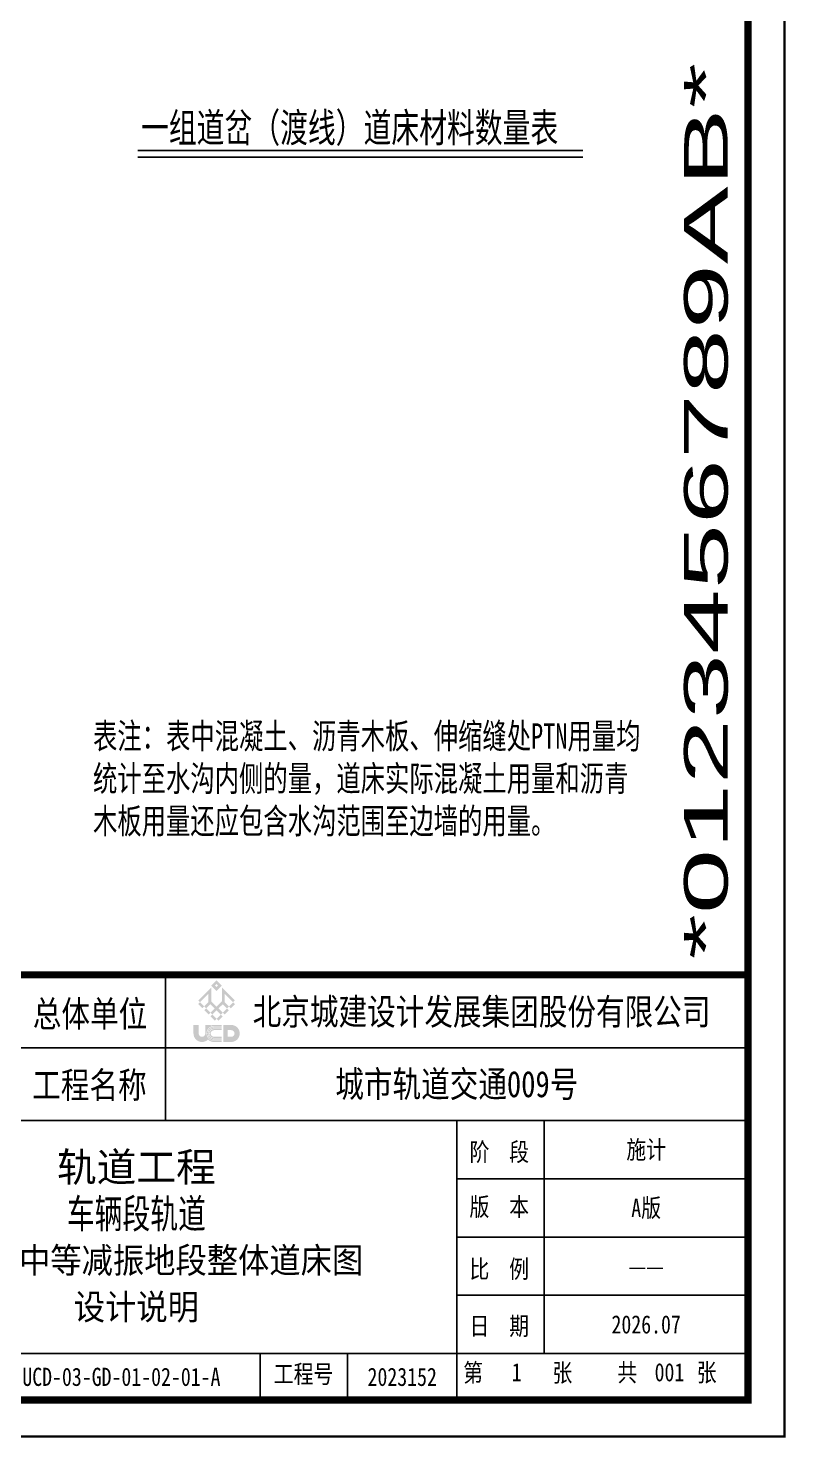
# Model space of a CAD drawing. Header units: millimetres. Extents: x -89359 to -47341, y -162010 to -147142.
# Drawn here: x -52543 to -47341, y -162010 to -152331 of the extents above; entities that cross this region are included whole.
import ezdxf
from ezdxf.enums import TextEntityAlignment as Align

# ---------------------------------------------------------------- set-up
doc = ezdxf.new("R2010")
doc.units = ezdxf.units.MM
doc.header["$MEASUREMENT"] = 0
doc.linetypes.add('ACAD_ISO04W100', pattern=[30.5, 24, -3, 0.5, -3])
for name, color, linetype in [('DASH', 2, 'ACAD_ISO04W100'), ('GesoftDrawFrameFrameBlockLayer', 7, 'Continuous'), ('GesoftDrawFrameInLineLayer', 85, 'Continuous'), ('GesoftDrawFrameOutLineLayer', 180, 'Continuous'), ('GesoftDrawFrameTitleLayer', 7, 'Continuous'), ('图层1', 7, 'Continuous'), ('图形文字', 1, 'Continuous')]:
    doc.layers.add(name, color=color, linetype=linetype)
doc.styles.add('宋体', font='SimSun.ttf', dxfattribs={"width": 0.7})
doc.styles.add('宋体样式', font='SimSun.ttf', dxfattribs={"width": 0.8})
doc.styles.add('宋体样式宽度0.65', font='SimSun.ttf', dxfattribs={"width": 0.65})
doc.styles.add('宋体样式宽度0.7', font='SimSun.ttf', dxfattribs={"width": 0.7})
doc.styles.add('条形码', font='BC_C39.FBC', dxfattribs={"height": 11})

# ---------------------------------------------------------------- blocks, each defined once
blk = doc.blocks.new('1_58fd11d6f93e5342e0e7592b30a36a98')
at = {"layer": 'GesoftDrawFrameInLineLayer', "color": 0, "const_width": 1}
blk.add_lwpolyline([(0, 0), (0, 287), (-810, 287), (-810, 0), (0, 0)], dxfattribs=at)
at = {"layer": 'GesoftDrawFrameOutLineLayer', "color": 0, "const_width": 0.35}
blk.add_lwpolyline([(5, -5), (5, 292), (-835, 292), (-835, -5), (5, -5)], dxfattribs=at)
blk = doc.blocks.new('GESOFT00000000NEW_049a35bf7f0736cc4250df00ece10f93_58fd11d6f93e5342e0e7592b30a36a98_2e1cf7a908f61d0b50dc33cccab90907')
at = {"layer": 'GesoftDrawFrameTitleLayer'}
h = blk.add_hatch(color=7, dxfattribs=at)
h.paths.add_polyline_path([(-72.25, 56.91), (-72.98, 56.18), (-73.72, 56.91), (-72.99, 57.65)])
h.paths.add_polyline_path([(-72.99, 57.13), (-73.2, 56.92), (-72.99, 56.72), (-72.78, 56.93)], flags=16)
h.paths.add_polyline_path([(-73.73, 56.66), (-73.73, 54.75), (-72.99, 54.02), (-72.26, 54.75), (-72.26, 56.68), (-70.47, 54.89), (-70.72, 54.64), (-70.46, 54.38), (-71.04, 53.8), (-71.29, 54.05), (-71.56, 53.78), (-71.31, 53.53), (-71.88, 52.95), (-72.14, 53.2), (-72.41, 52.94), (-72.15, 52.69), (-72.73, 52.11), (-72.99, 52.36), (-73.24, 52.11), (-73.82, 52.69), (-73.57, 52.94), (-73.84, 53.21), (-74.09, 52.96), (-74.67, 53.54), (-74.42, 53.79), (-74.69, 54.06), (-74.94, 53.81), (-75.51, 54.38), (-75.26, 54.64), (-75.51, 54.88)])
h.paths.add_polyline_path([(-71.87, 55.79), (-71.87, 54.63), (-71.29, 54.05), (-70.72, 54.64)], flags=16)
h.paths.add_polyline_path([(-72.14, 54.36), (-72.72, 53.79), (-72.14, 53.2), (-71.56, 53.78)], flags=16)
h.paths.add_polyline_path([(-72.99, 53.53), (-73.57, 52.94), (-72.99, 52.36), (-72.41, 52.94)], flags=16)
h.paths.add_polyline_path([(-73.84, 54.37), (-74.42, 53.79), (-73.84, 53.21), (-73.25, 53.79)], flags=16)
h.paths.add_polyline_path([(-74.12, 54.63), (-74.12, 55.79), (-75.26, 54.64), (-74.69, 54.06)], flags=16)
edge = h.paths.add_edge_path()
edge.add_spline(control_points=[(-73.82, 51.43), (-73.82, 51.43), (-73.82, 51.52), (-73.82, 51.52), (-73.82, 51.52), (-74.53, 51.52), (-74.53, 51.52), (-74.53, 51.52), (-74.53, 50.35), (-74.53, 50.35), (-74.53, 50.09), (-74.74, 49.89), (-74.99, 49.89), (-75.24, 49.89), (-75.45, 50.09), (-75.45, 50.35), (-75.45, 50.35), (-75.45, 51.52), (-75.45, 51.52), (-75.45, 51.52), (-76.16, 51.52), (-76.16, 51.52), (-76.16, 51.52), (-76.16, 50.35), (-76.16, 50.35), (-76.16, 49.7), (-75.64, 49.18), (-74.99, 49.18), (-74.67, 49.18), (-74.38, 49.3), (-74.17, 49.51), (-73.96, 49.3), (-73.68, 49.18), (-73.36, 49.18), (-73.36, 49.18), (-72.27, 49.18), (-72.27, 49.18), (-72.27, 49.18), (-72.27, 49.32), (-72.27, 49.32), (-72.43, 49.32), (-73.37, 49.32), (-73.37, 49.33), (-73.93, 49.34), (-74.38, 49.8), (-74.38, 50.35), (-74.38, 50.91), (-73.93, 51.36), (-73.37, 51.38), (-73.37, 51.38), (-72.43, 51.38), (-72.27, 51.38), (-72.27, 51.38), (-72.27, 51.52), (-72.27, 51.52), (-72.27, 51.52), (-73.36, 51.52), (-73.36, 51.52), (-73.52, 51.52), (-73.68, 51.49), (-73.82, 51.43)], knot_values=[0, 0, 0, 0, 1, 1, 1, 2, 2, 2, 3, 3, 3, 4, 4, 4, 5, 5, 5, 6, 6, 6, 7, 7, 7, 8, 8, 8, 9, 9, 9, 10, 10, 10, 11, 11, 11, 12, 12, 12, 13, 13, 13, 14, 14, 14, 15, 15, 15, 16, 16, 16, 17, 17, 17, 18, 18, 18, 19, 19, 19, 20, 20, 20, 20], degree=3, periodic=0)
edge = h.paths.add_edge_path(flags=17)
edge.add_spline(control_points=[(-74.32, 50.35), (-74.32, 49.83), (-73.9, 49.39), (-73.37, 49.38), (-73.36, 49.38), (-72.43, 49.38), (-72.27, 49.38), (-72.27, 49.38), (-72.27, 49.5), (-72.27, 49.5), (-72.43, 49.5), (-73.37, 49.5), (-73.37, 49.51), (-73.84, 49.52), (-74.2, 49.89), (-74.2, 50.35), (-74.2, 50.81), (-73.84, 51.18), (-73.37, 51.2), (-73.37, 51.2), (-72.43, 51.2), (-72.27, 51.2), (-72.27, 51.2), (-72.27, 51.32), (-72.27, 51.32), (-72.43, 51.32), (-73.36, 51.32), (-73.37, 51.32), (-73.89, 51.31), (-74.32, 50.87), (-74.32, 50.35)], knot_values=[0, 0, 0, 0, 1, 1, 1, 2, 2, 2, 3, 3, 3, 4, 4, 4, 5, 5, 5, 6, 6, 6, 7, 7, 7, 8, 8, 8, 9, 9, 9, 10, 10, 10, 10], degree=3, periodic=0)
edge = h.paths.add_edge_path(flags=16)
edge.add_spline(control_points=[(-74.14, 50.35), (-74.14, 49.92), (-73.8, 49.57), (-73.37, 49.56), (-73.36, 49.56), (-72.43, 49.56), (-72.27, 49.56), (-72.27, 49.56), (-72.27, 49.68), (-72.27, 49.68), (-72.43, 49.68), (-73.36, 49.68), (-73.37, 49.68), (-73.73, 49.69), (-74.02, 49.98), (-74.02, 50.35), (-74.02, 50.71), (-73.74, 51.01), (-73.38, 51.02), (-73.37, 51.02), (-72.43, 51.02), (-72.27, 51.02), (-72.27, 51.02), (-72.27, 51.14), (-72.27, 51.14), (-72.43, 51.14), (-73.36, 51.14), (-73.37, 51.14), (-73.8, 51.13), (-74.14, 50.78), (-74.14, 50.35)], knot_values=[0, 0, 0, 0, 1, 1, 1, 2, 2, 2, 3, 3, 3, 4, 4, 4, 5, 5, 5, 6, 6, 6, 7, 7, 7, 8, 8, 8, 9, 9, 9, 10, 10, 10, 10], degree=3, periodic=0)
edge = h.paths.add_edge_path(flags=16)
edge.add_spline(control_points=[(-73.96, 50.35), (-73.96, 50.02), (-73.7, 49.75), (-73.37, 49.74), (-73.35, 49.74), (-72.43, 49.74), (-72.27, 49.74), (-72.27, 49.74), (-72.27, 49.89), (-72.27, 49.89), (-72.27, 49.89), (-73.31, 49.89), (-73.31, 49.89), (-73.56, 49.89), (-73.81, 50.1), (-73.81, 50.35), (-73.81, 50.6), (-73.56, 50.81), (-73.31, 50.81), (-73.31, 50.81), (-72.27, 50.81), (-72.27, 50.81), (-72.27, 50.81), (-72.27, 50.96), (-72.27, 50.96), (-72.43, 50.96), (-73.36, 50.96), (-73.37, 50.96), (-73.7, 50.95), (-73.96, 50.68), (-73.96, 50.35)], knot_values=[0, 0, 0, 0, 1, 1, 1, 2, 2, 2, 3, 3, 3, 4, 4, 4, 5, 5, 5, 6, 6, 6, 7, 7, 7, 8, 8, 8, 9, 9, 9, 10, 10, 10, 10], degree=3, periodic=0)
edge = h.paths.add_edge_path()
edge.add_spline(control_points=[(-70.98, 51.52), (-70.98, 51.52), (-71.45, 51.52), (-71.45, 51.52), (-71.45, 51.52), (-72.08, 51.52), (-72.08, 51.52), (-72.08, 51.52), (-72.08, 49.21), (-72.08, 49.21), (-72.08, 49.21), (-72.08, 49.21), (-72.08, 49.21), (-72.08, 49.21), (-72.07, 49.18), (-72.07, 49.18), (-72.07, 49.18), (-70.98, 49.18), (-70.98, 49.18), (-70.33, 49.18), (-69.81, 49.7), (-69.81, 50.35), (-69.81, 51), (-70.33, 51.52), (-70.98, 51.52)], knot_values=[0, 0, 0, 0, 1, 1, 1, 2, 2, 2, 3, 3, 3, 4, 4, 4, 5, 5, 5, 6, 6, 6, 7, 7, 7, 8, 8, 8, 8], degree=3, periodic=0)
edge = h.paths.add_edge_path(flags=16)
edge.add_spline(control_points=[(-70.98, 49.89), (-70.98, 49.89), (-71.45, 49.89), (-71.45, 49.89), (-71.45, 49.89), (-71.45, 50.81), (-71.45, 50.81), (-71.45, 50.81), (-70.98, 50.81), (-70.98, 50.81), (-70.73, 50.81), (-70.52, 50.6), (-70.52, 50.35), (-70.52, 50.1), (-70.73, 49.89), (-70.98, 49.89)], knot_values=[0, 0, 0, 0, 1, 1, 1, 2, 2, 2, 3, 3, 3, 4, 4, 4, 5, 5, 5, 5], degree=3, periodic=0)
at = {"layer": 'GesoftDrawFrameTitleLayer', "color": 7}
for p, q in [((-80, 38.4), (-80, 58.4)), ((0, 48.4), (-180, 48.4)), ((0, 38.4), (-180, 38.4)), ((-40, 0), (-40, 38.4)), ((-28, 6.4), (-28, 38.4)), ((0, 30.4), (-40, 30.4)), ((0, 22.4), (-40, 22.4)), ((0, 14.4), (-40, 14.4)), ((0, 10), (0, 0)), ((0, 10), (0, 0)), ((-128, 6.4), (-40, 6.4)), ((-67, 0), (-67, 6.4)), ((-55, 0), (-55, 6.4)), ((0, 6.4), (-40, 6.4))]:
    blk.add_line(p, q, dxfattribs=at)
at = {"layer": 'GesoftDrawFrameTitleLayer', "color": 7, "const_width": 1}
blk.add_lwpolyline([(0, 0), (0, 58.4), (-200, 58.4), (-200, 0)], close=True, dxfattribs=at)
at = {"layer": 'GesoftDrawFrameFrameBlockLayer'}
blk.add_blockref('1_58fd11d6f93e5342e0e7592b30a36a98', (0, 0), dxfattribs=at)
at = {"layer": 'GesoftDrawFrameTitleLayer', "color": 7, "width": 0.8}
for s, height, style, p in [('总体单位', 3.6, '宋体样式宽度0.7', (-98.22, 51.24)), ('北京城建设计发展集团股份有限公司', 3.6, '宋体样式宽度0.7', (-68.03, 51.54)), ('工程名称', 3.6, '宋体样式宽度0.7', (-98.3, 41.47)), ('阶  段', 2.5, '宋体样式宽度0.7', (-38.26, 32.83)), ('版  本', 2.5, '宋体样式宽度0.7', (-38.26, 25.3)), ('比  例', 2.5, '宋体样式宽度0.7', (-38.26, 16.75)), ('日  期', 2.5, '宋体样式宽度0.7', (-38.26, 8.93)), ('工程号', 2.5, '宋体样式宽度0.65', (-65.14, 2.34)), ('第       张', 2.5, '宋体样式宽度0.7', (-39.12, 2.52)), ('共      张', 2.5, '宋体样式宽度0.7', (-17.95, 2.56))]:
    blk.add_text(s, height=height, dxfattribs=dict(at, style=style)).set_placement(p)
at = {"layer": 'GesoftDrawFrameTitleLayer', "color": 7, "style": '条形码', "width": 2}
blk.add_attdef('BARCODE', (-2.8, 60.5), '', height=6, rotation=90, dxfattribs=at)
at = {"layer": 'GesoftDrawFrameTitleLayer', "style": '宋体样式'}
for tag, height, width, p in [('GCMC0', 3.6, 0.8, (-40, 43.4)), ('SHEJI', 2.5, 0.8, (-154, 35.2)), ('SHEJI2', 2.5, 0.8, (-137.76, 35.27)), ('SJJD', 2.5, 0.8, (-14, 34.4)), ('JIAOHE', 2.5, 0.8, (-154, 28.8)), ('JIAOHE2', 2.5, 0.8, (-137.61, 28.83)), ('VERSION0', 2.5, 0.8, (-14, 26.4)), ('ZTSD', 2.5, 0.8, (-190, 24)), ('ZYFZR1', 2.5, 0.8, (-154, 22.4)), ('ZYFZR2', 2.5, 0.8, (-137.76, 22.24)), ('CEMING', 4, 0.7, (-84, 22.59)), ('BILI', 2.5, 0.8, (-14, 18.4)), ('XMFZR2', 2.5, 0.8, (-137.98, 16.22)), ('XMFZR1', 2.5, 0.8, (-154, 16)), ('DOCNAME0', 3.5, 0.9, (-84, 13.27)), ('RIQI', 2.5, 0.8, (-14, 10.4)), ('SENHE', 2.5, 0.8, (-154, 9.6)), ('SENHE2', 2.5, 0.8, (-137.41, 9.52)), ('DOCNAME2', 3.5, 0.9, (-84, 9.42)), ('XTSD', 2.5, 0.8, (-190, 4.8)), ('SENDING', 2.5, 0.8, (-154, 3.2)), ('SENDING2', 2.5, 0.8, (-137.41, 3.81)), ('TUHAO', 2.5, 0.8, (-91.5, 3.2)), ('PROJECTNO', 2.5, 0.8, (-47.5, 3.2)), ('PAGENUMBER', 2.5, 0.8, (-31.78, 3.83)), ('PAGECOUNT', 2.5, 0.8, (-10.8, 3.83))]:
    blk.add_attdef(tag, text='', height=height, dxfattribs=dict(at, width=width)).set_placement(p, align=Align.MIDDLE_CENTER)
blk.add_attdef('PIANMING', text='', height=4, dxfattribs=at).set_placement((-84, 31.09), align=Align.MIDDLE_CENTER)

msp = doc.modelspace()

# ---------------------------------------------------------------- linework, layer by layer
at = {"layer": '图形文字', "color": 4}
msp.add_line((-51789.9, -153170), (-48735.6, -153170), dxfattribs=at)
at = {"layer": '图形文字', "color": 7}
msp.add_line((-51789.9, -153217.5), (-48735.6, -153217.5), dxfattribs=at)

# ---------------------------------------------------------------- block references
at = {"layer": 'DASH'}
ref = msp.add_blockref('GESOFT00000000NEW_049a35bf7f0736cc4250df00ece10f93_58fd11d6f93e5342e0e7592b30a36a98_2e1cf7a908f61d0b50dc33cccab90907', (-47600, -161751), dxfattribs=dict(at, xscale=50, yscale=50, zscale=50))
ref.add_attrib('GCMC0', '城市轨道交通009号', dxfattribs={"layer": 'GesoftDrawFrameTitleLayer', "height": 180, "style": '宋体样式', "width": 0.8}).set_placement((-49600, -159581), align=Align.MIDDLE_CENTER)
ref.add_attrib('PIANMING', '轨道工程', dxfattribs={"layer": 'GesoftDrawFrameTitleLayer', "height": 200, "style": '宋体样式'}).set_placement((-51800, -160151), align=Align.MIDDLE_CENTER)
ref.add_attrib('CEMING', '车辆段轨道', dxfattribs={"layer": 'GesoftDrawFrameTitleLayer', "height": 200, "style": '宋体样式', "width": 0.7}).set_placement((-51800, -160471), align=Align.MIDDLE_CENTER)
ref.add_attrib('DOCNAME0', ' 一般及中等减振地段整体道床图', dxfattribs={"layer": 'GesoftDrawFrameTitleLayer', "height": 175, "style": '宋体样式', "width": 0.9}).set_placement((-51800, -160791), align=Align.MIDDLE_CENTER)
ref.add_attrib('DOCNAME2', '设计说明', dxfattribs={"layer": 'GesoftDrawFrameTitleLayer', "height": 175, "style": '宋体样式', "width": 0.9}).set_placement((-51800, -161111), align=Align.MIDDLE_CENTER)
ref.add_attrib('TUHAO', 'HD4-3-S-UCD-03-GD-01-02-01-A', dxfattribs={"layer": 'GesoftDrawFrameTitleLayer', "height": 125, "style": '宋体样式', "width": 0.8}).set_placement((-52175, -161591), align=Align.MIDDLE_CENTER)
ref.add_attrib('VERSION0', 'A版', dxfattribs={"layer": 'GesoftDrawFrameTitleLayer', "height": 125, "style": '宋体样式', "width": 0.8}).set_placement((-48300, -160431), align=Align.MIDDLE_CENTER)
ref.add_attrib('SJJD', '施计', dxfattribs={"layer": 'GesoftDrawFrameTitleLayer', "height": 125, "style": '宋体样式', "width": 0.8}).set_placement((-48300, -160031), align=Align.MIDDLE_CENTER)
ref.add_attrib('BILI', '——', dxfattribs={"layer": 'GesoftDrawFrameTitleLayer', "height": 125, "style": '宋体样式', "width": 0.8}).set_placement((-48300, -160831), align=Align.MIDDLE_CENTER)
ref.add_attrib('RIQI', '2026.07', dxfattribs={"layer": 'GesoftDrawFrameTitleLayer', "height": 125, "style": '宋体样式', "width": 0.8}).set_placement((-48300, -161231), align=Align.MIDDLE_CENTER)
ref.add_attrib('PROJECTNO', '2023152', dxfattribs={"layer": 'GesoftDrawFrameTitleLayer', "height": 125, "style": '宋体样式', "width": 0.8}).set_placement((-49974.9, -161591), align=Align.MIDDLE_CENTER)
ref.add_attrib('PAGENUMBER', '1', dxfattribs={"layer": 'GesoftDrawFrameTitleLayer', "height": 125, "style": '宋体样式', "width": 0.8}).set_placement((-49189.2, -161559.5), align=Align.MIDDLE_CENTER)
ref.add_attrib('PAGECOUNT', '001', dxfattribs={"layer": 'GesoftDrawFrameTitleLayer', "height": 125, "style": '宋体样式', "width": 0.8}).set_placement((-48140.1, -161559.5), align=Align.MIDDLE_CENTER)
ref.add_attrib('BARCODE', '*0123456789AB*', (-47739.8, -158725.9), dxfattribs={"layer": 'GesoftDrawFrameTitleLayer', "color": 7, "height": 300, "rotation": 90, "style": '条形码', "width": 2})

# ---------------------------------------------------------------- texts
at = {"layer": '图层1', "insert": (-52097.9, -157103.4), "char_height": 175, "attachment_point": 1, "style": '宋体样式宽度0.7'}
msp.add_mtext_dynamic_manual_height_columns('表注：表中混凝土、沥青木板、伸缩缝处PTN用量均统计至水沟内侧的量，道床实际混凝土用量和沥青木板用量还应包含水沟范围至边墙的用量。', width=3793.501, gutter_width=625, heights=[0], dxfattribs=at)
at = {"layer": '图形文字', "style": '宋体', "width": 0.7}
msp.add_text('一组道岔（渡线）道床材料数量表', height=200, dxfattribs=at).set_placement((-51768.1, -153114.1))

doc.saveas('drawing.dxf')
